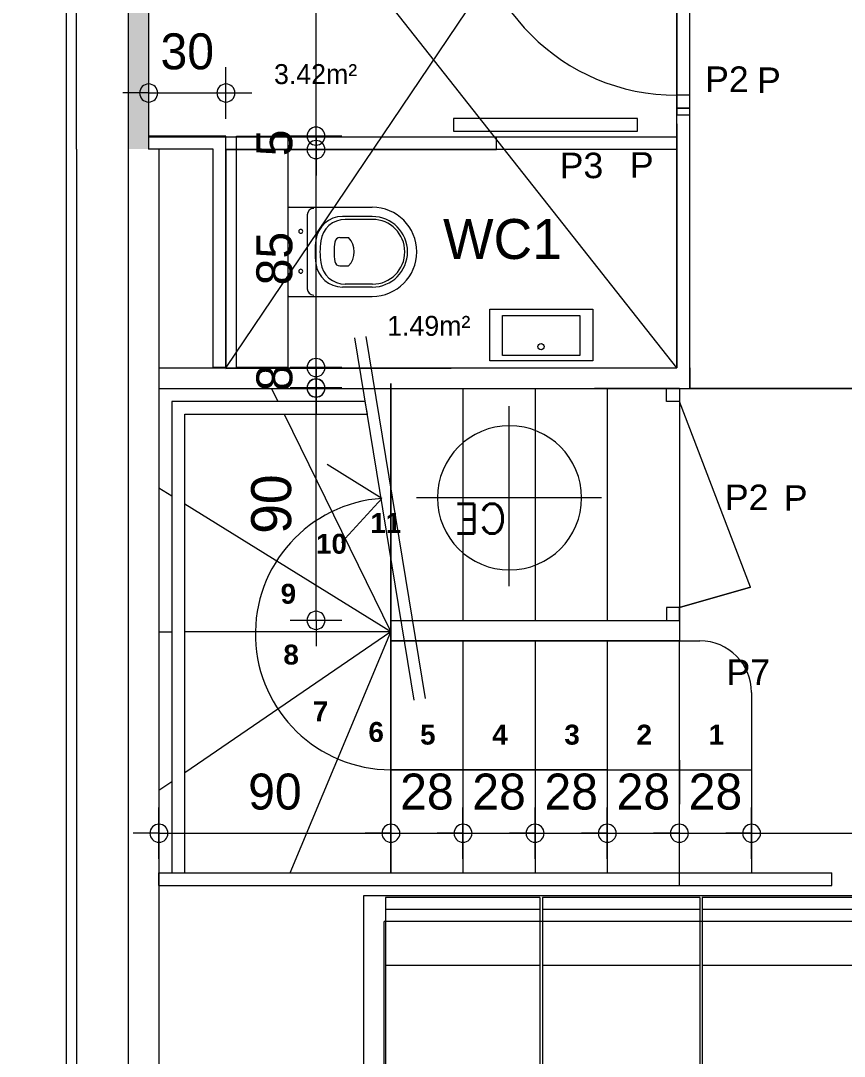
# Model space of a CAD drawing. Header units: metres. Extents: x -30.4 to 29.6, y -50.6 to 0.4.
# Drawn here: x -16.015 to -12.819, y -26.208 to -22.187 of the extents above; entities that cross this region are included whole.
import ezdxf
from ezdxf.enums import TextEntityAlignment as Align
from ezdxf.lldxf.tags import DXFTag

# ---------------------------------------------------------------- set-up
doc = ezdxf.new("R2010")
doc.units = ezdxf.units.M
doc.header["$MEASUREMENT"] = 0
doc.layers.add('Calque commun', color=7, linetype='Continuous')
doc.layers.add('Textes', color=7, linetype='Continuous')
doc.styles.add('Arial12', font='arialbd.ttf', dxfattribs={"height": 0.077267})
doc.styles.add('Arial4', font='arial.ttf', dxfattribs={"height": 0.098961})
doc.styles.add('Century Gothic', font='GOTHIC.TTF', dxfattribs={"height": 0.139636})
doc.styles.add('Century Gothic Gras', font='txt.shx', dxfattribs={"height": 0.116336})
doc.styles.add('Century Gothic15', font='GOTHIC.TTF', dxfattribs={"height": 0.155151})
doc.styles.add('Century Gothic16', font='GOTHIC.TTF', dxfattribs={"height": 0.155151})
doc.styles.add('Century Gothic7', font='GOTHIC.TTF', dxfattribs={"height": 0.077575})
tags = doc.linetypes.add('DASHDOT2', pattern=[0.5, 0.25, -0.125, 0, -0.125]).pattern_tags.tags
tags[10:11] = [DXFTag(74, 4), DXFTag(75, 0), DXFTag(340, '0'), DXFTag(46, 1.0), DXFTag(50, 0.0), DXFTag(44, 0.0), DXFTag(45, 0.0)]
tags[8:9] = [DXFTag(74, 4), DXFTag(75, 0), DXFTag(340, '0'), DXFTag(46, 1.0), DXFTag(50, 0.0), DXFTag(44, 0.0), DXFTag(45, 0.0)]
tags[6:7] = [DXFTag(74, 4), DXFTag(75, 0), DXFTag(340, '0'), DXFTag(46, 1.0), DXFTag(50, 0.0), DXFTag(44, 0.0), DXFTag(45, 0.0)]
tags[4:5] = [DXFTag(74, 4), DXFTag(75, 0), DXFTag(340, '0'), DXFTag(46, 1.0), DXFTag(50, 0.0), DXFTag(44, 0.0), DXFTag(45, 0.0)]
tags = doc.linetypes.add('DOT2', pattern=[0.125, 0, -0.125]).pattern_tags.tags
tags[6:7] = [DXFTag(74, 4), DXFTag(75, 0), DXFTag(340, '0'), DXFTag(46, 1.0), DXFTag(50, 0.0), DXFTag(44, 0.0), DXFTag(45, 0.0)]
tags[4:5] = [DXFTag(74, 4), DXFTag(75, 0), DXFTag(340, '0'), DXFTag(46, 1.0), DXFTag(50, 0.0), DXFTag(44, 0.0), DXFTag(45, 0.0)]
tags = doc.linetypes.add('HIDDEN', pattern=[0.375, 0.25, -0.125]).pattern_tags.tags
tags[6:7] = [DXFTag(74, 4), DXFTag(75, 0), DXFTag(340, '0'), DXFTag(46, 1.0), DXFTag(50, 0.0), DXFTag(44, 0.0), DXFTag(45, 0.0)]
tags[4:5] = [DXFTag(74, 4), DXFTag(75, 0), DXFTag(340, '0'), DXFTag(46, 1.0), DXFTag(50, 0.0), DXFTag(44, 0.0), DXFTag(45, 0.0)]
tags = doc.linetypes.add('HIDDEN2', pattern=[0.1875, 0.125, -0.0625]).pattern_tags.tags
tags[6:7] = [DXFTag(74, 4), DXFTag(75, 0), DXFTag(340, '0'), DXFTag(46, 1.0), DXFTag(50, 0.0), DXFTag(44, 0.0), DXFTag(45, 0.0)]
tags[4:5] = [DXFTag(74, 4), DXFTag(75, 0), DXFTag(340, '0'), DXFTag(46, 1.0), DXFTag(50, 0.0), DXFTag(44, 0.0), DXFTag(45, 0.0)]
tags = doc.linetypes.add('HIDDENX2', pattern=[0.75, 0.5, -0.25]).pattern_tags.tags
tags[6:7] = [DXFTag(74, 4), DXFTag(75, 0), DXFTag(340, '0'), DXFTag(46, 1.0), DXFTag(50, 0.0), DXFTag(44, 0.0), DXFTag(45, 0.0)]
tags[4:5] = [DXFTag(74, 4), DXFTag(75, 0), DXFTag(340, '0'), DXFTag(46, 1.0), DXFTag(50, 0.0), DXFTag(44, 0.0), DXFTag(45, 0.0)]

# ---------------------------------------------------------------- blocks, each defined once
blk = doc.blocks.new('Block25478')
at = {"layer": 'Calque commun', "color": 7, "linetype": 'Continuous', "lineweight": 18}
blk.add_line((-15.8388, -20.6153), (-15.8388, -29.6153), dxfattribs=at)
blk = doc.blocks.new('Block26991')
at = {"layer": 'Calque commun', "color": 7, "linetype": 'Continuous', "lineweight": 18}
blk.add_line((-15.7988, -22.6853), (-15.7988, -29.6153), dxfattribs=at)
at = {"layer": 'Calque commun', "color": 7, "linetype": 'Continuous', "lineweight": 9}
for p, q in [((-15.5988, -22.6853), (-15.5988, -29.4153)), ((-15.4788, -22.6853), (-15.4788, -29.2952))]:
    blk.add_line(p, q, dxfattribs=at)
blk = doc.blocks.new('ce3')
at = {"layer": 'Calque commun', "color": 6, "linetype": 'Continuous', "lineweight": 9}
for p, q in [((0.0007, 0.3427), (0.0007, -0.3562)), ((-0.3566, -0.0007), (0.3605, -0.0007))]:
    blk.add_line(p, q, dxfattribs=at)
blk.add_arc((0, 0), 0.28, 0, 359.9994, dxfattribs=at)
at = {"layer": 'Calque commun', "color": 6, "linetype": 'ByBlock', "lineweight": -2, "style": 'Century Gothic Gras'}
blk.add_text('CE', height=0.11634, rotation=359.9993, dxfattribs=at).set_placement((0.0123, -0.0123), align=Align.BOTTOM_LEFT)
blk = doc.blocks.new('sofa3-3')
at = {"layer": 'Calque commun', "color": 8, "linetype": 'ByBlock', "lineweight": 9}
for p, q in [((0, 0), (0, -0.8)), ((2, 0), (0, 0)), ((2, 0), (2, 0)), ((2, 0), (2, 0)), ((2, 0), (2, 0)), ((2, 0), (2, 0)), ((2, -0.8), (2, 0)), ((0.685, -0.0067), (0.085, -0.0067)), ((0.085, -0.0067), (0.085, -0.1)), ((0.685, -0.0067), (0.685, -0.1)), ((1.305, -0.0067), (0.695, -0.0067)), ((0.695, -0.0067), (0.695, -0.1)), ((1.305, -0.0067), (1.305, -0.1)), ((1.915, -0.0067), (1.315, -0.0067)), ((1.315, -0.0067), (1.315, -0.1)), ((1.915, -0.0067), (1.915, -0.1)), ((0.685, -0.054), (0.085, -0.054)), ((1.305, -0.054), (0.695, -0.054)), ((1.915, -0.054), (1.315, -0.054)), ((0.08, -0.1), (0.08, -0.1)), ((0.08, -0.1), (0.08, -0.1)), ((0.08, -0.1), (0.08, -0.1)), ((0.08, -0.1), (0.08, -0.1)), ((0.085, -0.1), (0.08, -0.1)), ((0.08, -0.74), (0.08, -0.1)), ((0.685, -0.1), (0.085, -0.1)), ((0.085, -0.1), (0.085, -0.14)), ((0.085, -0.11), (0.085, -0.11)), ((0.085, -0.11), (0.085, -0.11)), ((0.695, -0.1), (0.685, -0.1)), ((0.685, -0.1), (0.685, -0.14)), ((0.685, -0.11), (0.685, -0.11)), ((0.685, -0.11), (0.685, -0.11)), ((1.305, -0.1), (0.695, -0.1)), ((0.695, -0.1), (0.695, -0.14)), ((0.695, -0.11), (0.695, -0.11)), ((0.695, -0.11), (0.695, -0.11)), ((1.315, -0.1), (1.305, -0.1)), ((1.305, -0.1), (1.305, -0.14)), ((1.305, -0.11), (1.305, -0.11)), ((1.305, -0.11), (1.305, -0.11)), ((1.915, -0.1), (1.315, -0.1)), ((1.315, -0.1), (1.315, -0.14)), ((1.315, -0.11), (1.315, -0.11)), ((1.315, -0.11), (1.315, -0.11)), ((1.92, -0.1), (1.915, -0.1)), ((1.915, -0.1), (1.915, -0.14)), ((1.915, -0.11), (1.915, -0.11)), ((1.915, -0.11), (1.915, -0.11)), ((1.92, -0.1), (1.92, -0.1)), ((1.92, -0.1), (1.92, -0.1)), ((1.92, -0.1), (1.92, -0.1)), ((1.92, -0.1), (1.92, -0.1)), ((1.92, -0.1), (1.92, -0.74)), ((0.085, -0.14), (0.085, -0.81)), ((0.685, -0.14), (0.685, -0.81)), ((0.695, -0.14), (0.695, -0.81)), ((1.305, -0.14), (1.305, -0.81)), ((1.315, -0.14), (1.315, -0.81)), ((1.915, -0.14), (1.915, -0.81)), ((0.085, -0.27), (0.685, -0.27)), ((0.695, -0.27), (1.305, -0.27)), ((1.315, -0.27), (1.915, -0.27)), ((0.08, -0.76), (0.08, -0.74)), ((0.08, -0.8), (0.08, -0.76)), ((1.92, -0.74), (1.92, -0.76)), ((1.92, -0.76), (1.92, -0.8)), ((0, -0.8), (0, -0.8)), ((0, -0.8), (0, -0.8)), ((0, -0.8), (0.08, -0.8)), ((0.08, -0.8), (0.08, -0.8)), ((0.08, -0.8), (0.08, -0.8)), ((1.92, -0.8), (1.92, -0.8)), ((1.92, -0.8), (1.92, -0.8)), ((1.92, -0.8), (2, -0.8)), ((0.085, -0.81), (0.085, -0.81)), ((0.085, -0.81), (0.085, -0.81)), ((0.085, -0.81), (0.685, -0.81)), ((0.685, -0.81), (0.685, -0.81)), ((0.685, -0.81), (0.685, -0.81)), ((0.695, -0.81), (0.695, -0.81)), ((0.695, -0.81), (0.695, -0.81)), ((0.695, -0.81), (1.305, -0.81)), ((1.305, -0.81), (1.305, -0.81)), ((1.305, -0.81), (1.305, -0.81)), ((1.315, -0.81), (1.315, -0.81)), ((1.315, -0.81), (1.315, -0.81)), ((1.315, -0.81), (1.915, -0.81)), ((1.915, -0.81), (1.915, -0.81)), ((1.915, -0.81), (1.915, -0.81))]:
    blk.add_line(p, q, dxfattribs=at)
blk = doc.blocks.new('XMODULE1PDNONPMR 14-5')
at = {"layer": 'Calque commun', "color": 5, "linetype": 'Continuous', "lineweight": 9}
blk.add_arc((0, 0), 0.5, 0, 359.99941, dxfattribs=at)
blk = doc.blocks.new('XMODULE1PDNONPMR 14-6')
at = {"layer": 'Calque commun', "color": 5, "linetype": 'Continuous', "lineweight": 9}
blk.add_arc((0, 0), 0.5, 0, 359.99941, dxfattribs=at)
blk = doc.blocks.new('DimLine53356-2')
at = {"layer": 'Calque commun', "color": 5, "linetype": 'Continuous', "lineweight": 9}
for p, q in [((6.9216, -20.4977), (6.9216, -20.2977)), ((7.8216, -20.4977), (7.8216, -20.2977)), ((6.9216, -20.3977), (6.8216, -20.3977)), ((6.9216, -20.3977), (7.8216, -20.3977)), ((7.8216, -20.3977), (7.9216, -20.3977))]:
    blk.add_line(p, q, dxfattribs=at)
at = {"layer": 'Calque commun', "color": 5, "linetype": 'Continuous', "lineweight": 9, "xscale": 0.07000000029802322, "yscale": 0.07000000029802322, "zscale": 0.07000000029802322}
for name, p in [('XMODULE1PDNONPMR 14-5', (6.9216, -20.3977)), ('XMODULE1PDNONPMR 14-6', (7.8216, -20.3977))]:
    blk.add_blockref(name, p, dxfattribs=at)
at = {"layer": 'Calque commun', "color": 5, "linetype": 'Continuous', "lineweight": 9, "style": 'Century Gothic'}
blk.add_text('90', height=0.13964, dxfattribs=at).set_placement((7.3716, -20.3477), align=Align.BOTTOM_CENTER)
blk = doc.blocks.new('XMODULE1PDNONPMR 14-7')
at = {"layer": 'Calque commun', "color": 5, "linetype": 'Continuous', "lineweight": 9}
blk.add_arc((0, 0), 0.5, 0, 359.99941, dxfattribs=at)
blk = doc.blocks.new('XMODULE1PDNONPMR 14-8')
at = {"layer": 'Calque commun', "color": 5, "linetype": 'Continuous', "lineweight": 9}
blk.add_arc((0, 0), 0.5, 0, 359.99941, dxfattribs=at)
blk = doc.blocks.new('DimLine53364-2')
at = {"layer": 'Calque commun', "color": 5, "linetype": 'Continuous', "lineweight": 9}
for p, q in [((7.8216, -20.4977), (7.8216, -20.2977)), ((8.1016, -20.4977), (8.1016, -20.2977)), ((7.8216, -20.3977), (7.7216, -20.3977)), ((7.8216, -20.3977), (8.1016, -20.3977)), ((8.1016, -20.3977), (8.2016, -20.3977))]:
    blk.add_line(p, q, dxfattribs=at)
at = {"layer": 'Calque commun', "color": 5, "linetype": 'Continuous', "lineweight": 9, "xscale": 0.07000000029802322, "yscale": 0.07000000029802322, "zscale": 0.07000000029802322}
for name, p in [('XMODULE1PDNONPMR 14-7', (7.8216, -20.3977)), ('XMODULE1PDNONPMR 14-8', (8.1016, -20.3977))]:
    blk.add_blockref(name, p, dxfattribs=at)
at = {"layer": 'Calque commun', "color": 5, "linetype": 'Continuous', "lineweight": 9, "style": 'Century Gothic'}
blk.add_text('28', height=0.13964, dxfattribs=at).set_placement((7.9616, -20.3477), align=Align.BOTTOM_CENTER)
blk = doc.blocks.new('XMODULE1PDNONPMR 14-9')
at = {"layer": 'Calque commun', "color": 5, "linetype": 'Continuous', "lineweight": 9}
blk.add_arc((0, 0), 0.5, 0, 359.99941, dxfattribs=at)
blk = doc.blocks.new('XMODULE1PDNONPMR 14-10')
at = {"layer": 'Calque commun', "color": 5, "linetype": 'Continuous', "lineweight": 9}
blk.add_arc((0, 0), 0.5, 0, 359.99941, dxfattribs=at)
blk = doc.blocks.new('DimLine53372-2')
at = {"layer": 'Calque commun', "color": 5, "linetype": 'Continuous', "lineweight": 9}
for p, q in [((8.1016, -20.4977), (8.1016, -20.2977)), ((8.3816, -20.4977), (8.3816, -20.2977)), ((8.1016, -20.3977), (8.0016, -20.3977)), ((8.1016, -20.3977), (8.3816, -20.3977)), ((8.3816, -20.3977), (8.4816, -20.3977))]:
    blk.add_line(p, q, dxfattribs=at)
at = {"layer": 'Calque commun', "color": 5, "linetype": 'Continuous', "lineweight": 9, "xscale": 0.07000000029802322, "yscale": 0.07000000029802322, "zscale": 0.07000000029802322}
for name, p in [('XMODULE1PDNONPMR 14-9', (8.1016, -20.3977)), ('XMODULE1PDNONPMR 14-10', (8.3816, -20.3977))]:
    blk.add_blockref(name, p, dxfattribs=at)
at = {"layer": 'Calque commun', "color": 5, "linetype": 'Continuous', "lineweight": 9, "style": 'Century Gothic'}
blk.add_text('28', height=0.13964, dxfattribs=at).set_placement((8.2416, -20.3477), align=Align.BOTTOM_CENTER)
blk = doc.blocks.new('XMODULE1PDNONPMR 14-11')
at = {"layer": 'Calque commun', "color": 5, "linetype": 'Continuous', "lineweight": 9}
blk.add_arc((0, 0), 0.5, 0, 359.99941, dxfattribs=at)
blk = doc.blocks.new('XMODULE1PDNONPMR 14-12')
at = {"layer": 'Calque commun', "color": 5, "linetype": 'Continuous', "lineweight": 9}
blk.add_arc((0, 0), 0.5, 0, 359.99941, dxfattribs=at)
blk = doc.blocks.new('DimLine53380-2')
at = {"layer": 'Calque commun', "color": 5, "linetype": 'Continuous', "lineweight": 9}
for p, q in [((8.3816, -20.4977), (8.3816, -20.2977)), ((8.6616, -20.4977), (8.6616, -20.2977)), ((8.3816, -20.3977), (8.2816, -20.3977)), ((8.3816, -20.3977), (8.6616, -20.3977)), ((8.6616, -20.3977), (8.7616, -20.3977))]:
    blk.add_line(p, q, dxfattribs=at)
at = {"layer": 'Calque commun', "color": 5, "linetype": 'Continuous', "lineweight": 9, "xscale": 0.07000000029802322, "yscale": 0.07000000029802322, "zscale": 0.07000000029802322}
for name, p in [('XMODULE1PDNONPMR 14-11', (8.3816, -20.3977)), ('XMODULE1PDNONPMR 14-12', (8.6616, -20.3977))]:
    blk.add_blockref(name, p, dxfattribs=at)
at = {"layer": 'Calque commun', "color": 5, "linetype": 'Continuous', "lineweight": 9, "style": 'Century Gothic'}
blk.add_text('28', height=0.13964, dxfattribs=at).set_placement((8.5216, -20.3477), align=Align.BOTTOM_CENTER)
blk = doc.blocks.new('XMODULE1PDNONPMR 14-13')
at = {"layer": 'Calque commun', "color": 5, "linetype": 'Continuous', "lineweight": 9}
blk.add_arc((0, 0), 0.5, 0, 359.99941, dxfattribs=at)
blk = doc.blocks.new('DimLine53388-2')
at = {"layer": 'Calque commun', "color": 5, "linetype": 'Continuous', "lineweight": 9}
for p, q in [((9.2215, -20.4977), (9.2215, -20.2977)), ((9.2215, -20.3977), (9.1215, -20.3977)), ((9.2215, -20.3977), (12.9215, -20.3974))]:
    blk.add_line(p, q, dxfattribs=at)
at = {"layer": 'Calque commun', "color": 5, "linetype": 'Continuous', "lineweight": 9, "xscale": 0.07000000051574785, "yscale": 0.07000000051574785, "zscale": 0.07000000029802322, "rotation": 0.004519000550515192}
blk.add_blockref('XMODULE1PDNONPMR 14-13', (9.2215, -20.3977), dxfattribs=at)
blk = doc.blocks.new('XMODULE1PDNONPMR 14-35')
at = {"layer": 'Calque commun', "color": 5, "linetype": 'Continuous', "lineweight": 9}
blk.add_arc((0, 0), 0.5, 0, 359.99941, dxfattribs=at)
blk = doc.blocks.new('XMODULE1PDNONPMR 14-36')
at = {"layer": 'Calque commun', "color": 5, "linetype": 'Continuous', "lineweight": 9}
blk.add_arc((0, 0), 0.5, 0, 359.99941, dxfattribs=at)
blk = doc.blocks.new('DimLine53492')
at = {"layer": 'Calque commun', "color": 5, "linetype": 'Continuous', "lineweight": 9}
for p, q in [((7.5311, -15.9912), (7.5311, -15.8912)), ((7.4311, -15.9912), (7.6311, -15.9912)), ((7.5311, -17.6912), (7.5311, -15.9912)), ((7.4311, -17.6912), (7.6311, -17.6912)), ((7.5311, -17.6912), (7.5311, -17.7912))]:
    blk.add_line(p, q, dxfattribs=at)
at = {"layer": 'Calque commun', "color": 5, "linetype": 'Continuous', "lineweight": 9, "xscale": 0.07000000029802322, "yscale": 0.07000000029802322, "zscale": 0.07000000029802322, "rotation": 90}
for name, p in [('XMODULE1PDNONPMR 14-36', (7.5311, -15.9912)), ('XMODULE1PDNONPMR 14-35', (7.5311, -17.6912))]:
    blk.add_blockref(name, p, dxfattribs=at)
at = {"layer": 'Calque commun', "color": 5, "linetype": 'Continuous', "lineweight": 9, "style": 'Century Gothic'}
blk.add_text('170', height=0.13964, rotation=90, dxfattribs=at).set_placement((7.4811, -16.8412), align=Align.BOTTOM_CENTER)
blk = doc.blocks.new('XMODULE1PDNONPMR 14-39')
at = {"layer": 'Calque commun', "color": 5, "linetype": 'Continuous', "lineweight": 9}
blk.add_arc((0, 0), 0.5, 0, 359.99941, dxfattribs=at)
blk = doc.blocks.new('XMODULE1PDNONPMR 14-40')
at = {"layer": 'Calque commun', "color": 5, "linetype": 'Continuous', "lineweight": 9}
blk.add_arc((0, 0), 0.5, 0, 359.99941, dxfattribs=at)
blk = doc.blocks.new('DimLine53966-2')
at = {"layer": 'Calque commun', "color": 5, "linetype": 'Continuous', "lineweight": 9}
for p, q in [((7.5311, -18.6687), (7.5311, -18.5687)), ((7.6311, -18.6687), (7.4311, -18.6687)), ((7.5311, -19.5712), (7.5311, -18.6687)), ((7.6311, -19.5712), (7.4311, -19.5712)), ((7.5311, -19.5712), (7.5311, -19.6712))]:
    blk.add_line(p, q, dxfattribs=at)
at = {"layer": 'Calque commun', "color": 5, "linetype": 'Continuous', "lineweight": 9, "xscale": 0.07000000029802322, "yscale": 0.07000000029802322, "zscale": 0.07000000029802322, "rotation": 90}
for name, p in [('XMODULE1PDNONPMR 14-40', (7.5311, -18.6687)), ('XMODULE1PDNONPMR 14-39', (7.5311, -19.5712))]:
    blk.add_blockref(name, p, dxfattribs=at)
at = {"layer": 'Calque commun', "color": 5, "linetype": 'Continuous', "lineweight": 9, "style": 'Century Gothic16'}
blk.add_text('90', height=0.15515, rotation=90, dxfattribs=at).set_placement((7.4811, -19.1199), align=Align.BOTTOM_CENTER)
blk = doc.blocks.new('XMODULE1PDNONPMR 14-49')
at = {"layer": 'Calque commun', "color": 5, "linetype": 'Continuous', "lineweight": 9}
blk.add_arc((0, 0), 0.5, 0, 359.99941, dxfattribs=at)
blk = doc.blocks.new('XMODULE1PDNONPMR 14-50')
at = {"layer": 'Calque commun', "color": 5, "linetype": 'Continuous', "lineweight": 9}
blk.add_arc((0, 0), 0.5, 0, 359.99941, dxfattribs=at)
blk = doc.blocks.new('DimLine55785-2')
at = {"layer": 'Calque commun', "color": 5, "linetype": 'Continuous', "lineweight": 9}
for p, q in [((6.8816, -17.6236), (6.8816, -17.4236)), ((7.1815, -17.6236), (7.1815, -17.4236)), ((6.8816, -17.5236), (6.7816, -17.5236)), ((6.8816, -17.5236), (7.1815, -17.5236)), ((7.1815, -17.5236), (7.2815, -17.5236))]:
    blk.add_line(p, q, dxfattribs=at)
at = {"layer": 'Calque commun', "color": 5, "linetype": 'Continuous', "lineweight": 9, "xscale": 0.07000000029802322, "yscale": 0.07000000029802322, "zscale": 0.07000000029802322}
for name, p in [('XMODULE1PDNONPMR 14-49', (6.8816, -17.5236)), ('XMODULE1PDNONPMR 14-50', (7.1815, -17.5236))]:
    blk.add_blockref(name, p, dxfattribs=at)
at = {"layer": 'Calque commun', "color": 5, "linetype": 'Continuous', "lineweight": 9, "style": 'Century Gothic'}
blk.add_text('30', height=0.13964, dxfattribs=at).set_placement((7.0315, -17.4736), align=Align.BOTTOM_CENTER)
blk = doc.blocks.new('XMODULE1PDNONPMR 14-51')
at = {"layer": 'Calque commun', "color": 5, "linetype": 'Continuous', "lineweight": 9}
blk.add_arc((0, 0), 0.5, 0, 359.99941, dxfattribs=at)
blk = doc.blocks.new('XMODULE1PDNONPMR 14-52')
at = {"layer": 'Calque commun', "color": 5, "linetype": 'Continuous', "lineweight": 9}
blk.add_arc((0, 0), 0.5, 0, 359.99941, dxfattribs=at)
blk = doc.blocks.new('DimLine55987-2')
at = {"layer": 'Calque commun', "color": 5, "linetype": 'Continuous', "lineweight": 9}
for p, q in [((8.6616, -20.4977), (8.6616, -20.2977)), ((8.9415, -20.4977), (8.9415, -20.2977)), ((8.6616, -20.3977), (8.5616, -20.3977)), ((8.6616, -20.3977), (8.9415, -20.3977)), ((8.9415, -20.3977), (9.0415, -20.3977))]:
    blk.add_line(p, q, dxfattribs=at)
at = {"layer": 'Calque commun', "color": 5, "linetype": 'Continuous', "lineweight": 9, "xscale": 0.07000000029802322, "yscale": 0.07000000029802322, "zscale": 0.07000000029802322}
for name, p in [('XMODULE1PDNONPMR 14-51', (8.6616, -20.3977)), ('XMODULE1PDNONPMR 14-52', (8.9415, -20.3977))]:
    blk.add_blockref(name, p, dxfattribs=at)
at = {"layer": 'Calque commun', "color": 5, "linetype": 'Continuous', "lineweight": 9, "style": 'Century Gothic'}
blk.add_text('28', height=0.13964, dxfattribs=at).set_placement((8.8016, -20.3477), align=Align.BOTTOM_CENTER)
blk = doc.blocks.new('XMODULE1PDNONPMR 14-53')
at = {"layer": 'Calque commun', "color": 5, "linetype": 'Continuous', "lineweight": 9}
blk.add_arc((0, 0), 0.5, 0, 359.99941, dxfattribs=at)
blk = doc.blocks.new('XMODULE1PDNONPMR 14-54')
at = {"layer": 'Calque commun', "color": 5, "linetype": 'Continuous', "lineweight": 9}
blk.add_arc((0, 0), 0.5, 0, 359.99941, dxfattribs=at)
blk = doc.blocks.new('DimLine55995-2')
at = {"layer": 'Calque commun', "color": 5, "linetype": 'Continuous', "lineweight": 9}
for p, q in [((8.9415, -20.4977), (8.9415, -20.2977)), ((9.2215, -20.4977), (9.2215, -20.2977)), ((8.9415, -20.3977), (8.8415, -20.3977)), ((8.9415, -20.3977), (9.2215, -20.3977)), ((9.2215, -20.3977), (9.3215, -20.3977))]:
    blk.add_line(p, q, dxfattribs=at)
at = {"layer": 'Calque commun', "color": 5, "linetype": 'Continuous', "lineweight": 9, "xscale": 0.07000000029802322, "yscale": 0.07000000029802322, "zscale": 0.07000000029802322}
for name, p in [('XMODULE1PDNONPMR 14-53', (8.9415, -20.3977)), ('XMODULE1PDNONPMR 14-54', (9.2215, -20.3977))]:
    blk.add_blockref(name, p, dxfattribs=at)
at = {"layer": 'Calque commun', "color": 5, "linetype": 'Continuous', "lineweight": 9, "style": 'Century Gothic'}
blk.add_text('28', height=0.13964, dxfattribs=at).set_placement((9.0815, -20.3477), align=Align.BOTTOM_CENTER)
blk = doc.blocks.new('XMODULE1PDNONPMR 14-55')
at = {"layer": 'Calque commun', "color": 5, "linetype": 'Continuous', "lineweight": 9}
blk.add_arc((0, 0), 0.5, 0, 359.99941, dxfattribs=at)
blk = doc.blocks.new('XMODULE1PDNONPMR 14-56')
at = {"layer": 'Calque commun', "color": 5, "linetype": 'Continuous', "lineweight": 9}
blk.add_arc((0, 0), 0.5, 0, 359.99941, dxfattribs=at)
blk = doc.blocks.new('DimLine59627-2')
at = {"layer": 'Calque commun', "color": 5, "linetype": 'Continuous', "lineweight": 9}
for p, q in [((7.5311, -18.5897), (7.5311, -18.4897)), ((7.4311, -18.5897), (7.6311, -18.5897)), ((7.5311, -18.6697), (7.5311, -18.5897)), ((7.4311, -18.6697), (7.6311, -18.6697)), ((7.5311, -18.6697), (7.5311, -18.7697))]:
    blk.add_line(p, q, dxfattribs=at)
at = {"layer": 'Calque commun', "color": 5, "linetype": 'Continuous', "lineweight": 9, "xscale": 0.07000000029802322, "yscale": 0.07000000029802322, "zscale": 0.07000000029802322, "rotation": 90}
for name, p in [('XMODULE1PDNONPMR 14-56', (7.5311, -18.5897)), ('XMODULE1PDNONPMR 14-55', (7.5311, -18.6697))]:
    blk.add_blockref(name, p, dxfattribs=at)
at = {"layer": 'Calque commun', "color": 5, "linetype": 'Continuous', "lineweight": 9, "style": 'Century Gothic'}
blk.add_text('8', height=0.1396, rotation=90.002, dxfattribs=at).set_placement((7.4811, -18.6297), align=Align.BOTTOM_CENTER)
blk = doc.blocks.new('@PRES_1_$$_1-49')
at = {"layer": 'Calque commun', "color": 5, "linetype": 'Continuous', "lineweight": 9}
blk.add_line((0.05, 0.05), (0.05, 0.85), dxfattribs=at)
at = {"layer": 'Calque commun', "color": 5, "linetype": 'Continuous', "lineweight": 9, "extrusion": (0, 0, -1)}
blk.add_arc((-0.05, 0.05), 0.8, 90, 180, dxfattribs=at)
at = {"layer": 'Calque commun', "color": 5, "linetype": 'Continuous', "lineweight": 9}
mesh = blk.add_polyface(dxfattribs=at)
corners = [(0, 0), (0, 0.05), (0.05, 0.05), (0.05, 0)]
mesh.append_faces([[corners[k] for k in face] for face in [(0, 1, 2, 3)]], dxfattribs={"color": 5})
mesh = blk.add_polyface(dxfattribs=at)
corners = [(0.85, 0), (0.85, 0.05), (0.9, 0.05), (0.9, 0)]
mesh.append_faces([[corners[k] for k in face] for face in [(0, 1, 2, 3)]], dxfattribs={"color": 5})
blk = doc.blocks.new('@PRES_1_$$_1-50')
at = {"layer": 'Calque commun', "color": 0, "linetype": 'Continuous', "lineweight": 9}
blk.add_line((0, 0), (0, 0.05), dxfattribs=at)
blk = doc.blocks.new('@PRES_1_$$_1-51')
at = {"layer": 'Calque commun', "color": 0, "linetype": 'Continuous', "lineweight": 9}
blk.add_line((0, 0), (0, 0.05), dxfattribs=at)
blk = doc.blocks.new('INTER_2D_COMB17')
at = {"layer": 'Calque commun', "color": 0, "linetype": 'ByBlock', "lineweight": -2}
blk.add_blockref('@PRES_1_$$_1-49', (0, 0), dxfattribs=at)
at = {"layer": 'Calque commun', "color": 15, "linetype": 'ByBlock', "lineweight": -2}
blk.add_blockref('@PRES_1_$$_1-50', (0, 0), dxfattribs=at)
at = {"layer": 'Calque commun', "color": 15, "linetype": 'ByBlock', "lineweight": -2, "extrusion": (0, 0, -1), "xscale": -1, "yscale": -1, "zscale": -1, "rotation": -180}
blk.add_blockref('@PRES_1_$$_1-51', (-0.9, 0), dxfattribs=at)
blk = doc.blocks.new('PLACED_COMB17')
at = {"layer": 'Calque commun', "color": 0, "linetype": 'ByBlock', "lineweight": -2}
blk.add_blockref('INTER_2D_COMB17', (0, 0), dxfattribs=at)
blk = doc.blocks.new('XMODULE1PDNONPMR 14-59')
at = {"layer": 'Calque commun', "color": 5, "linetype": 'Continuous', "lineweight": 9}
blk.add_arc((0, 0), 0.5, 0, 359.99941, dxfattribs=at)
blk = doc.blocks.new('XMODULE1PDNONPMR 14-60')
at = {"layer": 'Calque commun', "color": 5, "linetype": 'Continuous', "lineweight": 9}
blk.add_arc((0, 0), 0.5, 0, 359.99941, dxfattribs=at)
blk = doc.blocks.new('DimLine61139')
at = {"layer": 'Calque commun', "color": 5, "linetype": 'Continuous', "lineweight": 9}
for p, q in [((7.5311, -17.7435), (7.5311, -17.6435)), ((7.6311, -17.7435), (7.4311, -17.7435)), ((7.5311, -18.5897), (7.5311, -17.7435)), ((7.6311, -18.5897), (7.4311, -18.5897)), ((7.5311, -18.5897), (7.5311, -18.6897))]:
    blk.add_line(p, q, dxfattribs=at)
at = {"layer": 'Calque commun', "color": 5, "linetype": 'Continuous', "lineweight": 9, "xscale": 0.07000000029802322, "yscale": 0.07000000029802322, "zscale": 0.07000000029802322, "rotation": 90}
for name, p in [('XMODULE1PDNONPMR 14-60', (7.5311, -17.7435)), ('XMODULE1PDNONPMR 14-59', (7.5311, -18.5897))]:
    blk.add_blockref(name, p, dxfattribs=at)
at = {"layer": 'Calque commun', "color": 5, "linetype": 'Continuous', "lineweight": 9, "style": 'Century Gothic'}
blk.add_text('85', height=0.13964, rotation=90, dxfattribs=at).set_placement((7.4811, -18.1666), align=Align.BOTTOM_CENTER)
blk = doc.blocks.new('XMODULE1PDNONPMR 14-61')
at = {"layer": 'Calque commun', "color": 5, "linetype": 'Continuous', "lineweight": 9}
blk.add_arc((0, 0), 0.5, 0, 359.99941, dxfattribs=at)
blk = doc.blocks.new('XMODULE1PDNONPMR 14-62')
at = {"layer": 'Calque commun', "color": 5, "linetype": 'Continuous', "lineweight": 9}
blk.add_arc((0, 0), 0.5, 0, 359.99941, dxfattribs=at)
blk = doc.blocks.new('DimLine61147')
at = {"layer": 'Calque commun', "color": 5, "linetype": 'Continuous', "lineweight": 9}
for p, q in [((7.5311, -17.6912), (7.5311, -17.5912)), ((7.6311, -17.6912), (7.4311, -17.6912)), ((7.5311, -17.7435), (7.5311, -17.6912)), ((7.6311, -17.7435), (7.4311, -17.7435)), ((7.5311, -17.7435), (7.5311, -17.8435))]:
    blk.add_line(p, q, dxfattribs=at)
at = {"layer": 'Calque commun', "color": 5, "linetype": 'Continuous', "lineweight": 9, "xscale": 0.07000000029802322, "yscale": 0.07000000029802322, "zscale": 0.07000000029802322, "rotation": 90}
for name, p in [('XMODULE1PDNONPMR 14-62', (7.5311, -17.6912)), ('XMODULE1PDNONPMR 14-61', (7.5311, -17.7435))]:
    blk.add_blockref(name, p, dxfattribs=at)
at = {"layer": 'Calque commun', "color": 5, "linetype": 'Continuous', "lineweight": 9, "style": 'Century Gothic'}
blk.add_text('5', height=0.1396, rotation=90, dxfattribs=at).set_placement((7.4811, -17.7174), align=Align.BOTTOM_CENTER)
blk = doc.blocks.new('XMODULE1PDNONPMR 14-75')
at = {"layer": 'Calque commun', "color": 9, "linetype": 'HIDDEN2', "lineweight": 9}
for p, q in [((8.9316, -18.5912), (6.8815, -15.9912)), ((8.9316, -15.9912), (7.1815, -18.5893))]:
    blk.add_line(p, q, dxfattribs=at)
at = {"layer": 'Calque commun', "color": 9, "linetype": 'HIDDEN', "lineweight": 9}
blk.add_line((8.9315, -16.7079), (8.9315, -17.6079), dxfattribs=at)
at = {"layer": 'Calque commun', "color": 15, "linetype": 'Continuous', "lineweight": 18}
for p, q in [((8.9315, -18.5912), (8.9315, -17.5823)), ((8.9815, -18.5912), (8.9815, -17.5823)), ((7.1815, -17.6912), (6.8815, -17.6912)), ((6.8815, -17.6912), (6.8815, -17.7412)), ((7.1815, -18.5893), (7.1815, -17.6912)), ((7.1315, -17.7412), (6.8815, -17.7412)), ((7.1315, -18.5893), (7.1315, -17.7412)), ((7.1815, -18.5893), (7.1315, -18.5893))]:
    blk.add_line(p, q, dxfattribs=at)
at = {"layer": 'Calque commun', "color": 7, "linetype": 'HIDDEN2', "lineweight": 9}
for p, q in [((8.9315, -17.6079), (8.9815, -17.6079)), ((7.8216, -19.6512), (7.8216, -18.6513)), ((7.8216, -18.6513), (7.8216, -19.6512)), ((7.8216, -18.6513), (7.8216, -19.5712)), ((8.1016, -18.6712), (8.1016, -19.5712)), ((8.3816, -18.6712), (8.3816, -19.5712)), ((8.9416, -18.6712), (8.6115, -18.6712)), ((8.6616, -18.6712), (8.6616, -19.5712)), ((8.9416, -18.6962), (8.9415, -19.5712)), ((7.8216, -19.6512), (7.8216, -20.5513))]:
    blk.add_line(p, q, dxfattribs=at)
at = {"layer": 'Calque commun', "color": 20, "linetype": 'HIDDEN', "lineweight": 9}
blk.add_line((8.9315, -17.6435), (8.9315, -18.5912), dxfattribs=at)
at = {"layer": 'Calque commun', "color": 20, "linetype": 'Continuous', "lineweight": 18}
for p, q in [((7.1815, -17.6935), (8.2315, -17.6935)), ((7.1815, -17.7435), (7.1815, -17.6935)), ((8.2315, -17.7435), (8.2315, -17.6935)), ((7.1815, -17.7435), (8.2315, -17.7435))]:
    blk.add_line(p, q, dxfattribs=at)
at = {"layer": 'Calque commun', "color": 7, "linetype": 'DASHDOT2', "lineweight": 9}
for p, q in [((7.9117, -19.8805), (7.682, -18.474)), ((7.9557, -19.875), (7.7259, -18.4685))]:
    blk.add_line(p, q, dxfattribs=at)
at = {"layer": 'Calque commun', "color": 7, "linetype": 'Continuous', "lineweight": 18}
for p, q in [((6.9217, -18.5912), (6.9217, -18.6712)), ((6.9217, -18.5912), (8.9315, -18.5912)), ((8.9816, -18.5912), (8.9816, -18.6712)), ((6.9217, -18.6712), (8.9816, -18.6712)), ((7.8216, -19.5712), (8.9416, -19.5712)), ((7.8216, -19.5712), (7.8216, -19.6512)), ((8.9416, -19.5712), (8.9416, -19.6512)), ((7.8216, -19.6512), (8.9416, -19.6512))]:
    blk.add_line(p, q, dxfattribs=at)
at = {"layer": 'Calque commun', "color": 7, "linetype": 'Continuous', "lineweight": 9}
for p, q in [((7.3581, -18.6712), (7.3826, -18.7212)), ((8.8916, -18.7213), (8.8916, -18.6712)), ((8.8916, -18.6712), (8.9416, -18.6712)), ((8.9416, -18.6712), (8.9416, -18.7213)), ((7.7224, -18.7212), (6.9717, -18.7212)), ((6.9717, -18.7212), (6.9717, -20.5513)), ((7.7305, -18.7712), (7.7224, -18.7212)), ((8.9416, -18.7213), (8.8916, -18.7213)), ((9.2178, -19.4418), (8.9416, -18.7213)), ((7.0217, -18.7712), (7.7305, -18.7712)), ((7.0217, -20.5513), (7.0217, -18.7712)), ((7.4072, -18.7712), (7.8216, -19.6162)), ((7.7866, -19.0976), (7.5748, -18.9664)), ((6.9717, -19.0895), (6.9217, -19.0585)), ((7.7866, -19.0976), (7.6307, -19.2692)), ((7.6307, -19.2692), (7.7866, -19.0976)), ((7.8216, -19.6162), (7.0217, -19.1205)), ((9.2178, -19.4418), (8.9415, -19.5212)), ((8.9415, -19.5212), (9.2178, -19.4418)), ((8.9415, -19.5212), (8.8915, -19.5212)), ((8.8915, -19.5212), (8.8915, -19.5712)), ((8.9415, -19.5712), (8.9415, -19.5212)), ((7.8216, -19.6512), (7.8216, -19.5712)), ((7.8216, -19.5712), (8.9416, -19.5712)), ((8.9416, -19.5712), (8.9416, -19.6512)), ((6.9217, -19.6162), (6.9717, -19.6162)), ((7.8216, -19.6162), (7.0217, -20.1638)), ((7.8216, -19.6162), (7.0217, -19.6162)), ((7.4302, -20.5512), (7.8216, -19.6162)), ((7.8216, -20.5513), (7.8216, -19.6512)), ((7.8216, -19.6512), (7.8216, -20.5513)), ((8.9416, -19.6512), (7.8216, -19.6512)), ((8.9416, -19.6512), (7.8216, -19.6512)), ((8.1016, -19.6512), (8.1016, -19.7012)), ((8.3816, -19.6512), (8.3816, -19.7012)), ((8.6616, -19.6512), (8.6616, -19.7012)), ((8.9415, -20.6013), (8.9416, -19.6512)), ((8.9416, -19.6512), (9.0215, -19.6512)), ((8.1016, -19.7012), (8.1016, -20.5513)), ((8.3816, -19.7012), (8.3816, -20.5513)), ((8.6616, -19.7012), (8.6616, -20.5513)), ((9.2215, -19.8512), (9.2215, -20.5513)), ((8.9415, -20.1138), (8.9415, -20.2846)), ((8.6616, -20.1512), (7.8216, -20.1512)), ((8.6616, -20.1512), (9.2215, -20.1512)), ((6.9717, -20.198), (6.9217, -20.2322)), ((8.9415, -20.2846), (8.9415, -20.1992)), ((6.9216, -20.5513), (9.5331, -20.5513)), ((6.9216, -20.6013), (6.9216, -20.5513)), ((6.9717, -20.5513), (7.0217, -20.5513)), ((9.5331, -20.6013), (9.5331, -20.5513)), ((6.9216, -20.6013), (9.5331, -20.6013))]:
    blk.add_line(p, q, dxfattribs=at)
at = {"layer": 'Calque commun', "color": 7, "linetype": 'HIDDEN', "lineweight": 9}
for p, q in [((11.5215, -18.6712), (8.9816, -18.6712)), ((8.9816, -18.6712), (8.9816, -18.6712)), ((8.9816, -18.6712), (11.5815, -18.6712))]:
    blk.add_line(p, q, dxfattribs=at)
at = {"layer": 'Calque commun', "color": 7, "linetype": 'HIDDENX2', "lineweight": 9}
blk.add_line((7.8216, -20.1513), (8.6616, -20.1512), dxfattribs=at)
at = {"layer": 'Calque commun', "color": 7, "linetype": 'Continuous', "lineweight": 9}
for centre, radius, start, end in [((7.8233, -19.6238), 0.5275, 93.9984, 269.8133), ((9.0215, -19.8512), 0.2, 0, 90)]:
    blk.add_arc(centre, radius, start, end, dxfattribs=at)
at = {"layer": 'Calque commun', "color": 91, "linetype": 'Continuous', "lineweight": 9}
blk.add_trace([(6.8015, -15.9913), (6.8816, -15.9913), (6.8015, -17.7412), (6.8816, -17.7412)], dxfattribs=at)
at = {"layer": 'Calque commun', "color": 5, "linetype": 'Continuous', "lineweight": 9}
for name in ['DimLine53492', 'DimLine55785-2', 'DimLine61147', 'DimLine61139', 'DimLine59627-2', 'DimLine53966-2', 'DimLine53356-2', 'DimLine53364-2', 'DimLine53372-2', 'DimLine53380-2', 'DimLine55987-2', 'DimLine55995-2', 'DimLine53388-2']:
    blk.add_blockref(name, (0, 0), dxfattribs=at)
at = {"layer": 'Calque commun', "color": 0, "linetype": 'ByBlock', "lineweight": -2, "extrusion": (0, 0, -1), "xscale": -1, "yscale": -1, "zscale": -1, "rotation": 90.00000000000001}
blk.add_blockref('PLACED_COMB17', (-8.9815, -16.6823), dxfattribs=at)
at = {"layer": 'Calque commun', "color": 0, "linetype": 'ByBlock', "lineweight": -2, "xscale": -1, "yscale": -1, "zscale": -1}
blk.add_blockref('ce3', (8.2821, -19.0956), dxfattribs=at)
at = {"layer": 'Calque commun', "color": 0, "linetype": 'DOT2', "lineweight": -2, "xscale": -1, "yscale": -1, "zscale": -1, "rotation": 180}
blk.add_blockref('sofa3-3', (7.7154, -20.6404), dxfattribs=at)
at = {"layer": 'Calque commun', "color": 9, "linetype": 'ByBlock', "lineweight": -2, "style": 'Century Gothic7'}
for s, p in [('3.42m²', (7.691, -17.4115)), ('1.49m²', (8.1302, -18.3889))]:
    blk.add_text(s, height=0.07758, dxfattribs=at).set_placement(p, align=Align.TOP_RIGHT)
at = {"layer": 'Calque commun', "color": 5, "linetype": 'ByBlock', "lineweight": -2, "style": 'Arial12'}
for s, height, p in [('11', 0.07727, (7.7418, -19.2548)), ('10', 0.07727, (7.5311, -19.3358)), ('9', 0.0773, (7.3939, -19.5298)), ('8', 0.0773, (7.4046, -19.7661)), ('7', 0.0773, (7.5191, -19.9861)), ('6', 0.0773, (7.7345, -20.0663)), ('5', 0.0773, (7.9351, -20.0768)), ('4', 0.0773, (8.2151, -20.0768)), ('3', 0.0773, (8.4951, -20.0768)), ('2', 0.0773, (8.7751, -20.0768)), ('1', 0.0773, (9.0551, -20.0768))]:
    blk.add_text(s, height=height, dxfattribs=at).set_placement(p, align=Align.BOTTOM_LEFT)
at = {"layer": 'Textes', "color": 5, "linetype": 'ByBlock', "lineweight": -2, "style": 'Arial4'}
for s, p in [('P2', (9.0414, -17.5492)), ('P3', (8.4769, -17.8841)), ('P2', (9.1182, -19.1728))]:
    blk.add_text(s, height=0.09896, dxfattribs=at).set_placement(p, align=Align.BOTTOM_LEFT)
at = {"layer": 'Textes', "color": 5, "linetype": 'ByBlock', "lineweight": -2, "style": 'Century Gothic15'}
blk.add_text('WC1', height=0.15515, dxfattribs=at).set_placement((8.4854, -18.013), align=Align.TOP_RIGHT)
at = {"layer": 'Textes', "color": 5, "linetype": 'ByBlock', "lineweight": -2, "style": 'Arial4'}
blk.add_text('P7', height=0.09896, dxfattribs=at).set_placement((9.1245, -19.7232), align=Align.TOP_LEFT)
at = {"layer": 'Calque commun', "color": 9, "linetype": 'Continuous', "lineweight": 9}
mesh = blk.add_polyface(dxfattribs=at)
corners = [(8.9315, -15.9912), (6.8815, -15.9912), (6.8815, -17.6935), (8.9315, -17.6935)]
mesh.append_faces([[corners[k] for k in face] for face in [(0, 1, 2, 3)]], dxfattribs={"color": 9})
mesh = blk.add_polyface(dxfattribs=at)
corners = [(8.9816, -18.6712), (8.9816, -15.9912), (11.5315, -15.9912), (11.5215, -18.6712)]
mesh.append_faces([[corners[k] for k in face] for face in [(0, 1, 2, 3)]], dxfattribs={"color": 9})
at = {"layer": 'Calque commun', "color": 7, "linetype": 'Continuous', "lineweight": 9}
mesh = blk.add_polyface(dxfattribs=at)
corners = [(8.0654, -17.6721), (8.7796, -17.6721), (8.7796, -17.6228), (8.0654, -17.6228)]
mesh.append_faces([[corners[k] for k in face] for face in [(0, 1, 2, 3)]], dxfattribs={"color": 7})
at = {"layer": 'Calque commun', "color": 9, "linetype": 'Continuous', "lineweight": 9}
mesh = blk.add_polyface(dxfattribs=at)
corners = [(7.1815, -17.7435), (7.1815, -18.5932), (8.9315, -18.5912), (8.9315, -17.7435)]
mesh.append_faces([[corners[k] for k in face] for face in [(0, 1, 2, 3)]], dxfattribs={"color": 9})
mesh = blk.add_polyface(dxfattribs=at)
corners = [(8.9315, -17.7435), (7.1815, -17.7435), (7.1815, -18.5932), (8.9315, -18.5913)]
mesh.append_faces([[corners[k] for k in face] for face in [(0, 1, 2, 3)]], dxfattribs={"color": 9})
blk = doc.blocks.new('wc suspendu')
at = {"layer": 'Calque commun', "color": 15, "linetype": 'Continuous', "lineweight": 9}
for p, q in [((-0.173, -0.0497), (-0.173, -0.0515)), ((-0.173, -0.0497), (-0.173, -0.372)), ((0.168, -0.0447), (-0.168, -0.0447)), ((0.173, -0.0497), (0.173, -0.0515)), ((0.173, -0.0497), (0.173, -0.372)), ((0.1434, -0.1197), (-0.1434, -0.1197)), ((-0.137, -0.372), (-0.137, -0.2571)), ((-0.1257, -0.3727), (-0.1257, -0.2673)), ((-0.055, -0.2465), (-0.0551, -0.2797)), ((0.055, -0.2465), (0.0551, -0.2797)), ((0.1257, -0.3727), (0.1257, -0.2673)), ((0.137, -0.372), (0.137, -0.2571))]:
    blk.add_line(p, q, dxfattribs=at)
for centre, radius, start, end in [((-0.168, -0.0497), 0.005, 90, 180), ((0.168, -0.0497), 0.005, 0, 90), ((-0.1434, -0.1447), 0.025, 90, 180), ((-0.0756, -0.0946), 0.0075, 0, 359.9994), ((0.0794, -0.0946), 0.0075, 0, 359.9994), ((0.1434, -0.1447), 0.025, 0, 90), ((-0.032, -0.2571), 0.105, 97.505, 180), ((0, -0.5), 0.35, 90, 97.505), ((0, -0.5), 0.35, 82.495, 90), ((0.032, -0.2571), 0.105, 0, 82.495), ((-0.0294, -0.2673), 0.0963, 97.505, 180), ((0, -0.4902), 0.3211, 90, 97.505), ((0, -0.4902), 0.3211, 82.495, 90), ((0.0294, -0.2673), 0.0963, 0, 82.495), ((-0.035, -0.2465), 0.02, 97.8621, 180), ((0, -0.5), 0.2759, 90, 97.8622), ((0, -0.5), 0.2759, 82.1379, 90), ((0.035, -0.2465), 0.02, 0, 82.1378), ((0, -0.2241), 0.0783, 225.2695, 314.7305), ((0, -0.372), 0.173, 180, 270), ((0, -0.372), 0.137, 180, 270), ((0, -0.3727), 0.1257, 180, 270), ((0, -0.372), 0.137, 270, 0), ((0, -0.372), 0.173, 270, 0), ((0, -0.3727), 0.1257, 270, 0)]:
    blk.add_arc(centre, radius, start, end, dxfattribs=at)
blk = doc.blocks.new('lavmain2')
at = {"layer": 'Calque commun', "color": 7, "linetype": 'Continuous', "lineweight": 9}
for p, q in [((0.4, 0), (0, 0)), ((0, 0), (0, -0.2)), ((0.4, -0.2), (0.4, 0)), ((0.35, -0.02), (0.05, -0.02)), ((0.05, -0.02), (0.05, -0.1757)), ((0.35, -0.1757), (0.35, -0.02)), ((0, -0.2), (0.4, -0.2)), ((0.05, -0.1757), (0.35, -0.1757))]:
    blk.add_line(p, q, dxfattribs=at)
blk.add_arc((0.1993, -0.055), 0.0121, 90, 89.9994, dxfattribs=at)

msp = doc.modelspace()

# ---------------------------------------------------------------- linework, layer by layer
at = {"layer": 'Calque commun', "color": 7, "linetype": 'Continuous', "lineweight": 18}
msp.add_line((-15.7988, -22.6853), (-15.7988, -20.6153), dxfattribs=at)
at = {"layer": 'Calque commun', "color": 12, "linetype": 'Continuous', "lineweight": 18}
msp.add_line((-15.5988, -20.8155), (-15.5988, -29.4155), dxfattribs=at)

# ---------------------------------------------------------------- block references
at = {"layer": 'Calque commun', "color": 0, "linetype": 'ByBlock', "lineweight": -2}
for name, p in [('Block25478', (0, 0)), ('XMODULE1PDNONPMR 14-75', (-22.4004, -4.944)), ('Block26991', (0, 0))]:
    msp.add_blockref(name, p, dxfattribs=at)
at = {"layer": 'Calque commun', "color": 0, "linetype": 'ByBlock', "lineweight": -2, "rotation": 90}
msp.add_blockref('wc suspendu', (-15.023, -23.0842), dxfattribs=at)
at = {"layer": 'Calque commun', "color": 0, "linetype": 'ByBlock', "lineweight": -2, "extrusion": (0, 0, -1), "xscale": -1, "yscale": -1, "zscale": -1}
msp.add_blockref('lavmain2', (14.195, -23.5074), dxfattribs=at)

# ---------------------------------------------------------------- texts
at = {"layer": 'Textes', "color": 5, "linetype": 'ByBlock', "lineweight": -2, "style": 'Arial4'}
for p in [(-13.0651, -22.4972), (-13.5587, -22.8261), (-12.9613, -24.1195)]:
    msp.add_text('P', height=0.099, dxfattribs=at).set_placement(p, align=Align.BOTTOM_RIGHT)

# ---------------------------------------------------------------- meshes
at = {"layer": 'Calque commun', "color": 7, "linetype": 'Continuous', "lineweight": 9}
mesh = msp.add_polyface(dxfattribs=at)
corners = [(29.6021, -8.6275), (-30.3979, -8.6275), (-30.3979, -50.6275), (29.6021, -50.6275)]
mesh.append_faces([[corners[k] for k in face] for face in [(0, 1, 2, 3)]], dxfattribs={"color": 7})
mesh = msp.add_polyface(dxfattribs=at)
corners = [(-14.9783, -23.5333), (-15.1783, -23.5333), (-15.1783, -22.635), (-14.9783, -22.635)]
mesh.append_faces([[corners[k] for k in face] for face in [(0, 1, 2, 3)]], dxfattribs={"color": 7})

doc.saveas('drawing.dxf')
